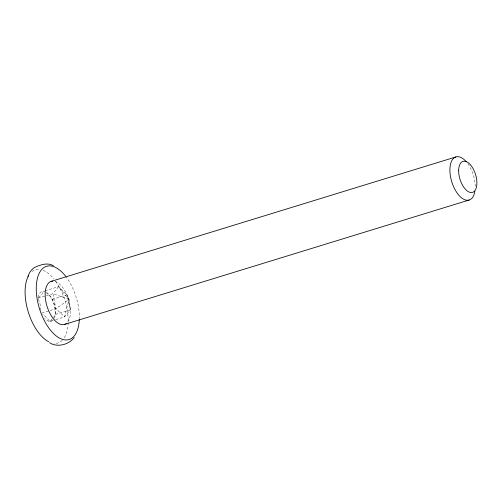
<?xml version="1.0" encoding="UTF-8"?>
<svg xmlns="http://www.w3.org/2000/svg" width="502" height="502" viewBox="0 0 502 502"><rect width="100%" height="100%" fill="white"/><g stroke="black" fill="none" stroke-linecap="round" stroke-linejoin="round"><path stroke-width="0.38" stroke-dasharray="2.51 1.88" d="M53.356 317.678A27.227 7.58 -26.8 0 0 53.946 316.9L55.302 314.453L54.944 308.379A27.227 23.098 -85.5 0 0 54.247 304.94L52.258 299.368L49.729 295.985A27.227 15.524 6.6 0 0 47.759 294.134L46.586 293.224M52.277 318.914L49.685 321.437L47.163 318.055A27.227 15.524 6.6 0 0 45.186 316.21L42.657 314.352M38.616 297.667L40.969 295.295A27.227 7.58 -26.8 0 0 42.25 293.701L43.599 291.26L44.452 291.781M45.092 290.802L58.508 286.673L67.161 294.781L69.006 299.474L70.205 309.872L64.595 316.85L55.647 319.605M37.989 298.244L52.892 293.657L58.508 286.673L69.006 299.474L64.595 316.85L55.935 308.749L52.892 293.657L69.006 299.474L55.935 308.749L49.974 310.581M52.258 299.368L67.161 294.781L70.205 309.872L55.302 314.453M41.773 313.097L49.227 310.807M49.685 321.437L54.9 319.83M38.428 299.274L39.978 303.817A27.227 23.098 -85.5 0 1 40.668 307.255L41.001 311.071M65.524 276.131A38.315 19.227 72.9 0 1 79.341 318.55M53.017 320.163A15.612 7.837 72.9 0 1 44.596 318.532M38.102 297.422A15.612 7.837 72.9 0 1 44.703 291.474M46.41 292.271A15.612 7.837 72.9 0 1 55.063 307.983L55.207 308.962A15.612 7.837 72.9 0 1 54.36 318.117M62.279 340.256A38.315 19.227 72.9 0 1 54.109 343.368M32.009 271.538A38.315 19.227 72.9 0 1 39.181 269.329M43.266 270.352A38.315 19.227 72.9 0 1 53.921 279.012M55.659 281.296A38.315 19.227 72.9 0 1 63.214 339.201M467.864 163.734A22.54 11.308 72.9 0 1 475.231 186.355M55.019 281.44A22.54 11.308 72.9 0 1 68.63 299.581A22.54 11.308 72.9 0 1 67.569 322.24"/><path stroke-width="0.75" d="M27.924 276.426C29.442 272.159 32.291 267.873 36.815 266.455C42.03 264.322 48.255 262.577 53.45 265.759M74.24 337.507C69.113 344.692 57.04 347.867 49.491 342.64M51.198 281.371L455.935 156.931M64.451 324.449L469.188 200.009M79.316 319.285A38.315 19.227 72.9 0 1 54.316 334.326A38.315 19.227 72.9 0 1 37.004 280.166A38.315 19.227 72.9 0 1 65.524 276.131M48.619 341.693A38.315 19.227 72.9 0 1 47.684 341.178M47.213 340.889A38.315 19.227 72.9 0 1 27.911 310.807A38.315 19.227 72.9 0 1 28.413 276.006M474.886 191.35A22.54 11.308 72.9 0 1 459.336 195.774A22.54 11.308 72.9 0 1 450.376 164.838A22.54 11.308 72.9 0 1 466.314 161.763M65.141 324.185A22.54 11.308 72.9 0 1 46.805 305.536A22.54 11.308 72.9 0 1 52.666 281.12M66.433 323.388A22.54 11.308 72.9 0 1 65.806 323.834M458.659 170.247A16.221 8.139 72.9 0 0 472.031 192.498A16.221 8.139 72.9 0 0 472.646 167.856A16.221 8.139 72.9 0 0 458.659 170.247"/></g></svg>
